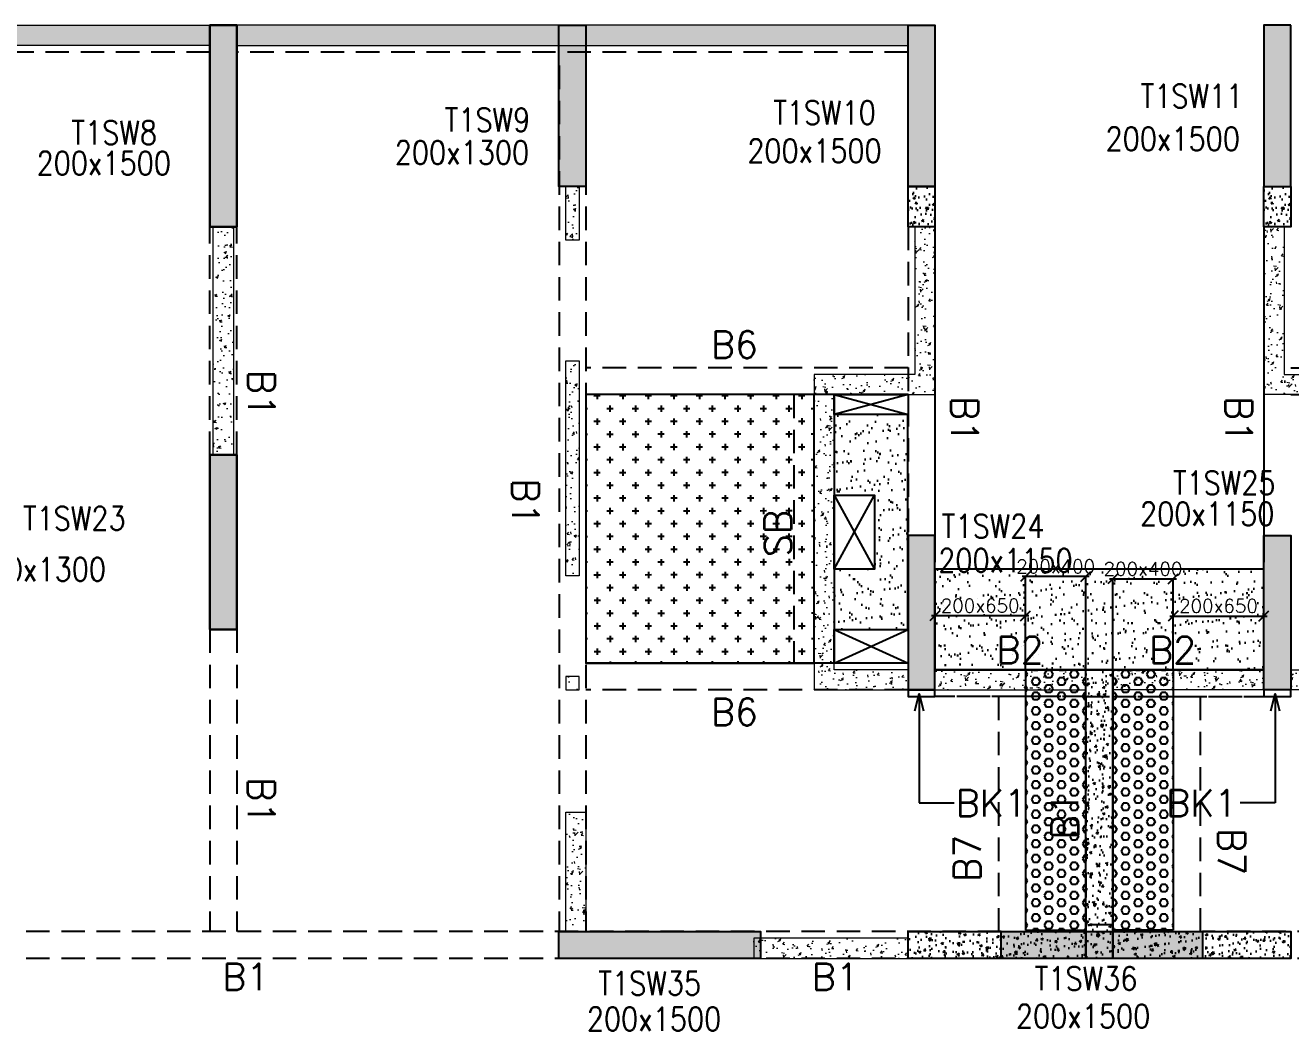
# Model space of a CAD drawing. Header units: millimetres. Extents: x 1078357 to 2594950, y -4969473 to -4636555.
# Drawn here: x 1372551 to 1381976, y -4664298 to -4656810 of the extents above; entities that cross this region are included whole.
import ezdxf

# ---------------------------------------------------------------- set-up
doc = ezdxf.new("R2010")
doc.units = ezdxf.units.MM
doc.header["$PDMODE"] = 35
for name, pattern in [('CONTINOUS', [0]), ('HIDDEN', [0.375, 0.25, -0.125]), ('New Retail block$0$CONTINOUS', [0])]:
    doc.linetypes.add(name, pattern=pattern)
doc.layers.get('0').update_dxf_attribs({"lineweight": 0})
doc.layers.get('Defpoints').update_dxf_attribs({"lineweight": 0})
for name, color, linetype, lineweight in [('A-_ANOTDIMA_D-', 6, 'Continuous', 13), ('COL. NO.', 30, 'Continuous', 25), ('COL. SIZE', 7, 'Continuous', 25), ('DIM', 9, 'Continuous', 25), ('HATCH', 8, 'Continuous', 30), ('RCC UPSTAND', 43, 'Continuous', 30), ('S-NON STR RCC WALL', 8, 'Continuous', 0)]:
    doc.layers.add(name, color=color, linetype=linetype, lineweight=lineweight)
for name, color, linetype in [('B-200x325', 201, 'HIDDEN'), ('B-200x375', 41, 'HIDDEN'), ('B-200x400', 44, 'HIDDEN'), ('B-200x650', 241, 'HIDDEN'), ('B-300xSLAB THK.', 151, 'Continuous'), ('BK1-200x650', 241, 'HIDDEN'), ('DC BEAM NO.', 7, 'Continuous'), ('DROP SLAB', 8, 'Continuous'), ('NON STR. RCC WALL', 6, 'Continuous'), ('S-COLUMN_SHEAR WALL', 1, 'Continuous'), ('S-PROJECTION', 54, 'New Retail block$0$CONTINOUS'), ('SLAB FOLD', 8, 'Continuous'), ('UP TO 10FRS', 30, 'Continuous')]:
    doc.layers.add(name, color=color, linetype=linetype)
doc.styles.add('Roman', font='romans')
doc.styles.add('ROMANS', font='romans.shx', dxfattribs={"width": 0.85})
doc.dimstyles.new('HARESH', dxfattribs={"dimtxt": 150, "dimasz": 75, "dimexe": 0, "dimexo": 0, "dimgap": 25, "dimtad": 1, "dimdec": 0, "dimdsep": 46, "dimtxsty": 'Roman', "dimblk": 'OBLIQUE', "dimcen": 225, "dimdle": 25, "dimclrd": 2, "dimclre": 2, "dimclrt": 7, "dimadec": 8, "dimazin": 1, "dimtfac": 1, "dimtdec": 0, "dimtmove": 0, "dimatfit": 0, "dimfxl": 1, "dimlwd": -1, "dimlwe": -1, "dimarcsym": 0})
pattern_1 = [(50, (-4983719.23, 23434810.46), (182.184669, -15.9390855), [19.05, -209.55]), (355, (-4983719.23, 23434810.46), (-35.2434214, 191.0568452), [15.24, -167.6405842]), (100.4514447, (-4983704.05, 23434809.13), (146.9412471, 175.1177519), [16.1900088, -178.0902446]), (46.1842, (-4983719.23, 23434861.26), (271.0790409, -42.042328), [28.575, -314.325]), (96.6355576, (-4983696.64, 23434857.75), (237.404134, 247.4261246), [24.2850231, -267.1356082]), (351.1841512, (-4983719.23, 23434861.26), (237.404134, 247.4261246), [22.859967, -251.459732]), (21, (-4983693.83, 23434848.56), (151.6143913, -102.2651982), [19.05, -209.55]), (326, (-4983693.83, 23434848.56), (61.8020283, 184.1879661), [15.24, -167.64]), (71.451445, (-4983681.2, 23434840.03), (213.4164193, 81.9227689), [16.1900088, -178.0899376]), (37.5, (-4983719.23, 23434810.456), (3.08860325, 84.55503887), [0, -165.608, 0, -170.18, 0, -168.275]), (7.5, (-4983719.23, 23434810.46), (66.8196625, 100.18057482), [0, -97.028, 0, -161.798, 0, -64.135]), (327.5, (-4983775.87, 23434810.456), (135.59059517, -5.728744), [0, -63.5, 0, -198.12, 0, -262.89]), (317.5, (-4983801.27, 23434810.46), (148.1291814, 25.42649103), [0, -82.55, 0, -131.572, 0, -186.69])]
pattern_2 = [(50, (-6080943.95, 28118829.64), (182.184669, -15.93908554), [19.05, -209.55]), (355, (-6080943.95, 28118829.64), (-35.2434214, 191.0568452), [15.24, -167.6405842]), (100.4514447, (-6080928.76, 28118828.32), (146.9412471, 175.1177519), [16.1900088, -178.0902446]), (46.1842, (-6080943.95, 28118880.44), (271.0790409, -42.042328), [28.575, -314.325]), (96.6355576, (-6080921.36, 28118876.94), (237.404134, 247.4261246), [24.2850231, -267.1356082]), (351.1841512, (-6080943.95, 28118880.44), (237.404134, 247.4261246), [22.859967, -251.459732]), (21, (-6080918.55, 28118867.74), (151.6143913, -102.2651982), [19.05, -209.55]), (326, (-6080918.55, 28118867.74), (61.8020283, 184.1879661), [15.24, -167.64]), (71.451445, (-6080905.91, 28118859.22), (213.4164193, 81.9227689), [16.1900088, -178.0899376]), (37.5, (-6080943.946, 28118829.644), (3.08860325, 84.55503887), [0, -165.608, 0, -170.18, 0, -168.275]), (7.5, (-6080943.95, 28118829.64), (66.8196625, 100.18057482), [0, -97.028, 0, -161.798, 0, -64.135]), (327.5, (-6081000.59, 28118829.644), (135.59059517, -5.72874399), [0, -63.5, 0, -198.12, 0, -262.89]), (317.5, (-6081025.99, 28118829.64), (148.1291814, 25.42649103), [0, -82.55, 0, -131.572, 0, -186.69])]
pattern_3 = [(230, (3917870.77, -7871759.72), (-143.4520365, 12.550427), [15, -165]), (175, (3917870.77, -7871759.72), (27.7502667, -150.438427), [12, -132]), (280.4514445, (3917858.81, -7871758.67), (-115.7017693, -137.887998), [12.7480384, -140.2284224]), (226.1842, (3917870.77, -7871799.72), (-213.448266, 33.103856), [22.5, -247.5]), (276.6356355, (3917852.98, -7871796.96), (-186.932389, -194.82372), [19.122068, -210.342752]), (171.184164, (3917870.77, -7871799.72), (-186.932389, -194.82372), [18, -198]), (201, (3917850.77, -7871789.72), (-119.3814104, 80.523778), [15, -165]), (146, (3917850.77, -7871789.72), (-48.6630664, -145.030009), [12, -132]), (251.4514447, (3917840.82, -7871783), (-168.0444753, -64.5062306), [12.748038, -140.2284224]), (217.5, (3917870.767, -7871759.715), (-2.43197106, -66.57877077), [0, -130.4, 0, -134, 0, -132.5]), (187.5, (3917870.77, -7871759.715), (-52.6139075, -78.8823424), [0, -76.4, 0, -127.4, 0, -50.5]), (147.5, (3917915.367, -7871759.715), (-106.7644872, 4.51097435), [0, -50, 0, -156, 0, -207]), (137.5, (3917935.37, -7871759.72), (-116.6372339, -20.0209965), [0, -65, 0, -103.6, 0, -147])]
pattern_4 = [(180, (1358376.37, -4474804.687), (-7e-15, -54.992613), [31.75, -63.5]), (300, (1358376.37, -4474804.687), (47.625, 27.496307), [31.75, -63.5]), (240, (1358344.62, -4474804.687), (47.625, -27.496307), [31.75, -63.5])]

# ---------------------------------------------------------------- blocks, each defined once
blk = doc.blocks.new('_Oblique')
at = {"color": 0, "linetype": 'ByBlock', "lineweight": -2}
blk.add_line((-0.5, -0.5), (0.5, 0.5), dxfattribs=at)
blk = doc.blocks.new('*D1286')
at = {"layer": 'Defpoints', "color": 0, "ltscale": 700, "transparency": 16777216}
for p in [(1380000.9, -4660914.7), (1380000.9, -4661609.7, 0), (1380451, -4661609.7, 0)]:
    blk.add_point(p, dxfattribs=at)
at = {"layer": 'DIM', "color": 2, "ltscale": 700, "transparency": 16777216}
for p, q in [((1380476, -4660914.7), (1379975.9, -4660914.7)), ((1380000.9, -4661609.7), (1380000.9, -4660914.7)), ((1380451, -4661609.7), (1380451, -4660914.7))]:
    blk.add_line(p, q, dxfattribs=at)
at = {"layer": 'DIM', "color": 2, "ltscale": 700, "transparency": 16777216, "xscale": 75, "yscale": 75, "zscale": 75, "rotation": 180}
blk.add_blockref('_Oblique', (1380000.9, -4660914.7), dxfattribs=at)
at = {"layer": 'DIM', "color": 2, "ltscale": 700, "transparency": 16777216, "xscale": 75, "yscale": 75, "zscale": 75}
blk.add_blockref('_Oblique', (1380451, -4660914.7), dxfattribs=at)
at = {"layer": 'DIM', "color": 7, "ltscale": 700, "transparency": 16777216, "insert": (1380225.9, -4660839.7), "char_height": 150, "attachment_point": 5, "style": 'Roman'}
blk.add_mtext('{\\H0.666667x;200x400}', dxfattribs=at)
blk = doc.blocks.new('*D1287')
at = {"layer": 'Defpoints', "color": 0, "ltscale": 700, "transparency": 16777216}
for p in [(1379326.2, -4661207.6), (1379326.2, -4661609.7, 0), (1380000.9, -4661609.7, 0)]:
    blk.add_point(p, dxfattribs=at)
at = {"layer": 'DIM', "color": 2, "ltscale": 700, "transparency": 16777216}
for p, q in [((1380025.9, -4661207.6), (1379301.2, -4661207.6)), ((1379326.2, -4661609.7), (1379326.2, -4661207.6)), ((1380000.9, -4661609.7), (1380000.9, -4661207.6))]:
    blk.add_line(p, q, dxfattribs=at)
at = {"layer": 'DIM', "color": 2, "ltscale": 700, "transparency": 16777216, "xscale": 75, "yscale": 75, "zscale": 75, "rotation": 180}
blk.add_blockref('_Oblique', (1379326.2, -4661207.6), dxfattribs=at)
at = {"layer": 'DIM', "color": 2, "ltscale": 700, "transparency": 16777216, "xscale": 75, "yscale": 75, "zscale": 75}
blk.add_blockref('_Oblique', (1380000.9, -4661207.6), dxfattribs=at)
at = {"layer": 'DIM', "color": 7, "ltscale": 700, "transparency": 16777216, "insert": (1379663.5, -4661132.6), "char_height": 150, "attachment_point": 5, "style": 'Roman'}
blk.add_mtext('{\\H0.666667x;200x650}', dxfattribs=at)
blk = doc.blocks.new('*D1288')
at = {"layer": 'Defpoints', "color": 0, "ltscale": 700, "transparency": 16777216}
for p in [(1381101.1, -4660932.9), (1380651, -4661609.7, 0), (1381101.1, -4661609.7, 0)]:
    blk.add_point(p, dxfattribs=at)
at = {"layer": 'DIM', "color": 2, "ltscale": 700, "transparency": 16777216}
for p, q in [((1380626, -4660932.9), (1381126.1, -4660932.9)), ((1380651, -4661609.7), (1380651, -4660932.9)), ((1381101.1, -4661609.7), (1381101.1, -4660932.9))]:
    blk.add_line(p, q, dxfattribs=at)
at = {"layer": 'DIM', "color": 2, "ltscale": 700, "transparency": 16777216, "xscale": 75, "yscale": 75, "zscale": 75, "rotation": 180}
blk.add_blockref('_Oblique', (1380651, -4660932.9), dxfattribs=at)
at = {"layer": 'DIM', "color": 2, "ltscale": 700, "transparency": 16777216, "xscale": 75, "yscale": 75, "zscale": 75}
blk.add_blockref('_Oblique', (1381101.1, -4660932.9), dxfattribs=at)
at = {"layer": 'DIM', "color": 7, "ltscale": 700, "transparency": 16777216, "insert": (1380876.1, -4660857.9), "char_height": 150, "attachment_point": 5, "style": 'Roman'}
blk.add_mtext('{\\H0.666667x;200x400}', dxfattribs=at)
blk = doc.blocks.new('*D1289')
at = {"layer": 'Defpoints', "color": 0, "ltscale": 700, "transparency": 16777216}
for p in [(1381776, -4661209.6), (1381101.1, -4661609.7, 0), (1381776, -4661609.7, 0)]:
    blk.add_point(p, dxfattribs=at)
at = {"layer": 'DIM', "color": 2, "ltscale": 700, "transparency": 16777216}
for p, q in [((1381076.1, -4661209.6), (1381801, -4661209.6)), ((1381101.1, -4661609.7), (1381101.1, -4661209.6)), ((1381776, -4661609.7), (1381776, -4661209.6))]:
    blk.add_line(p, q, dxfattribs=at)
at = {"layer": 'DIM', "color": 2, "ltscale": 700, "transparency": 16777216, "xscale": 75, "yscale": 75, "zscale": 75, "rotation": 180}
blk.add_blockref('_Oblique', (1381101.1, -4661209.6), dxfattribs=at)
at = {"layer": 'DIM', "color": 2, "ltscale": 700, "transparency": 16777216, "xscale": 75, "yscale": 75, "zscale": 75}
blk.add_blockref('_Oblique', (1381776, -4661209.6), dxfattribs=at)
at = {"layer": 'DIM', "color": 7, "ltscale": 700, "transparency": 16777216, "insert": (1381438.6, -4661134.6), "char_height": 150, "attachment_point": 5, "style": 'Roman'}
blk.add_mtext('{\\H0.666667x;200x650}', dxfattribs=at)
blk = doc.blocks.new('G$CD63B60BD')
at = {"layer": 'COL. NO.', "linetype": 'Continuous', "style": 'ROMANS', "width": 0.85}
for s, p in [('T1SW11', (25182.1, 15285.8, -320.4)), ('T1SW9', (19998.6, 15108.5, -323.1)), ('T1SW10', (22445.4, 15162.1, -320.4)), ('T1SW8', (17218.7, 15013.4, -320.4)), ('T1SW25', (25422.3, 12404.1, -320.4)), ('T1SW23', (16857.3, 12140.3, -320.4)), ('T1SW24', (23701.3, 12082.3, -320.4)), ('T1SW36', (24393.6, 8712.9, -320.4)), ('T1SW35', (21143.9, 8676.9, -320.4))]:
    blk.add_text(s, height=175, dxfattribs=at).set_placement(p)
at = {"layer": 'COL. SIZE', "linetype": 'Continuous', "style": 'ROMANS', "width": 0.85}
for s, p in [('200x1500', (24921.1, 14967.4, -320.4)), ('200x1300', (19627.1, 14864.7, -323.1)), ('200x1500', (22252.8, 14877.6, -320.4)), ('200x1500', (16959.4, 14785.6, -320.4)), ('200x1150', (25177.8, 12173.6, -320.4)), ('200x1150', (23675.2, 11827.3, -320.4)), ('200x1300', (16475.4, 11760.5, -320.4)), ('200x1500', (21057.7, 8411.3, -320.4)), ('200x1500', (24253.5, 8431.8, -320.4))]:
    blk.add_text(s, height=175, dxfattribs=at).set_placement(p)

msp = doc.modelspace()

# ---------------------------------------------------------------- hatches: boundary and pattern name
at = {"layer": 'DROP SLAB'}
h = msp.add_hatch(dxfattribs=at)
h.set_pattern_fill('CROSS', color=8, scale=15, angle=0.03079)
h.set_pattern_definition([(180.03079016, (-1908740.52, 9380896.72), (-95.1987999, -95.3011726), [47.625, -142.875]), (270.03079016, (-1908764.35, 9380920.52), (95.3011726, -95.1987999), [47.625, -142.875])])
h.paths.add_polyline_path([(1378426.2, -4659560), (1376726.2, -4659560), (1376726.2, -4661559.8), (1378426.2, -4661559.8)])
at = {"layer": 'HATCH'}
h = msp.add_hatch(dxfattribs=at)
h.set_pattern_fill('AR-SAND', color=8, scale=3, angle=0.02985)
h.set_pattern_definition([(37.47015413, (-3652907.39, 18698798.93), (-4.72361136, 146.8264517), [0, -115.824, 0, -129.54, 0, -123.825]), (7.4701541, (-3652907.39, 18698798.93), (134.9689868, 214.9772528), [0, -62.484, 0, -104.394, 0, -40.005]), (327.4701541, (-3653001.11, 18698798.98), (237.2979035, 0.3075449), [0, -38.1, 0, -137.16, 0, -179.07]), (317.4701541, (-3653001.11, 18698798.98), (229.1017424, 66.759465), [0, -19.05, 0, -89.916, 0, -102.87])])
h.paths.add_polyline_path([(1379125.6, -4659709.7), (1378575.6, -4659709.7), (1378575.6, -4660309.7), (1378875.6, -4660309.7), (1378875.6, -4660859.7), (1378575.6, -4660859.6), (1378575.6, -4661309.7), (1379125.6, -4661309.7)])
h = msp.add_hatch(dxfattribs=at)
h.set_pattern_fill('AR-SAND', color=8, scale=3, angle=179.97015)
h.set_pattern_definition([(37.4701541, (-2589532.06, 14014779.74), (-4.72361136, 146.8264517), [0, -115.824, 0, -129.54, 0, -123.825]), (7.4701541, (-2589532.06, 14014779.74), (134.9689868, 214.9772528), [0, -62.484, 0, -104.394, 0, -40.005]), (327.4701541, (-2589625.79, 14014779.79), (237.2979035, 0.3075449), [0, -38.1, 0, -137.16, 0, -179.07]), (317.4701541, (-2589625.79, 14014779.8), (229.1017424, 66.759465), [0, -19.05, 0, -89.916, 0, -102.87])])
h.paths.add_polyline_path([(1381776.2, -4660859.6), (1379326.2, -4660859.6), (1379326.2, -4661609.7), (1381776.2, -4661609.7)])
h = msp.add_hatch(dxfattribs=at)
h.set_pattern_fill('AR-SAND', color=8, scale=3, angle=179.97015)
h.set_pattern_definition([(37.4701541, (-2589531.78, 14014779.73), (-4.72361136, 146.8264517), [0, -115.824, 0, -129.54, 0, -123.825]), (7.4701541, (-2589531.78, 14014779.73), (134.9689868, 214.9772528), [0, -62.484, 0, -104.394, 0, -40.005]), (327.4701541, (-2589625.51, 14014779.78), (237.2979035, 0.3075449), [0, -38.1, 0, -137.16, 0, -179.07]), (317.4701541, (-2589625.5, 14014779.78), (229.1017424, 66.759465), [0, -19.05, 0, -89.916, 0, -102.87])])
h.paths.add_polyline_path([(1381776.5, -4661009.7), (1379326.5, -4661009.7), (1379326.5, -4661609.7), (1381776.5, -4661609.7)])
at = {"layer": 'RCC UPSTAND'}
h = msp.add_hatch(dxfattribs=at)
h.set_pattern_fill('AR-CONC', color=8, scale=20, angle=90)
h.set_pattern_definition([(140, (-1828873.85, -7196754.21), (12.550427, 143.4520365), [15, -165]), (85, (-1828873.85, -7196754.21), (-150.438427, -27.7502667), [12, -132]), (190.4514445, (-1828872.8, -7196742.26), (-137.887998, 115.7017693), [12.7480384, -140.2284224]), (136.1842, (-1828913.85, -7196754.21), (33.103856, 213.448266), [22.5, -247.5]), (186.6356355, (-1828911.1, -7196736.43), (-194.82372, 186.932389), [19.122068, -210.342752]), (81.184164, (-1828913.85, -7196754.21), (-194.82372, 186.932389), [18, -198]), (111, (-1828903.85, -7196734.21), (80.523778, 119.3814104), [15, -165]), (56, (-1828903.85, -7196734.21), (-145.030009, 48.6630664), [12, -132]), (161.4514447, (-1828897.14, -7196724.27), (-64.5062306, 168.0444753), [12.748038, -140.2284224]), (127.5, (-1828873.85, -7196754.214), (-66.57877077, 2.43197106), [0, -130.4, 0, -134, 0, -132.5]), (97.5, (-1828873.85, -7196754.214), (-78.8823424, 52.6139075), [0, -76.4, 0, -127.4, 0, -50.5]), (57.5, (-1828873.85, -7196798.814), (4.51097435, 106.7644872), [0, -50, 0, -156, 0, -207]), (47.5, (-1828873.85, -7196818.81), (-20.0209965, 116.6372339), [0, -65, 0, -103.6, 0, -147])])
h.paths.add_polyline_path([(1379326.2, -4658009.7), (1379326.2, -4658309.7), (1379126.3, -4658309.7), (1379126.3, -4658009.7)])
h = msp.add_hatch(dxfattribs=at)
h.set_pattern_fill('AR-CONC', color=8, scale=20, angle=90)
h.set_pattern_definition([(140, (-1826223.85, -7196754.22), (12.550427, 143.4520365), [15, -165]), (85, (-1826223.85, -7196754.22), (-150.438427, -27.7502667), [12, -132]), (190.4514445, (-1826222.8, -7196742.26), (-137.887998, 115.7017693), [12.7480384, -140.2284224]), (136.1842, (-1826263.85, -7196754.22), (33.103856, 213.448266), [22.5, -247.5]), (186.6356355, (-1826261.1, -7196736.43), (-194.82372, 186.932389), [19.122068, -210.342752]), (81.184164, (-1826263.85, -7196754.22), (-194.82372, 186.932389), [18, -198]), (111, (-1826253.85, -7196734.22), (80.523778, 119.3814104), [15, -165]), (56, (-1826253.85, -7196734.22), (-145.030009, 48.6630664), [12, -132]), (161.4514447, (-1826247.14, -7196724.27), (-64.5062306, 168.0444753), [12.748038, -140.2284224]), (127.5, (-1826223.85, -7196754.22), (-66.57877077, 2.43197106), [0, -130.4, 0, -134, 0, -132.5]), (97.5, (-1826223.85, -7196754.22), (-78.8823424, 52.6139075), [0, -76.4, 0, -127.4, 0, -50.5]), (57.5, (-1826223.85, -7196798.82), (4.51097435, 106.7644872), [0, -50, 0, -156, 0, -207]), (47.5, (-1826223.85, -7196818.82), (-20.0209965, 116.6372339), [0, -65, 0, -103.6, 0, -147])])
h.paths.add_polyline_path([(1381976.2, -4658009.7), (1381976.2, -4658309.7), (1381776.3, -4658309.7), (1381776.3, -4658009.7)])
h = msp.add_hatch(dxfattribs=at)
h.set_pattern_fill('AR-CONC', color=8, scale=20, angle=180)
h.set_pattern_definition([(230, (3917870.77, -7871759.72), (-143.4520365, 12.550427), [15, -165]), (175, (3917870.77, -7871759.72), (27.7502667, -150.438427), [12, -132]), (280.4514445, (3917858.81, -7871758.67), (-115.7017693, -137.887998), [12.7480384, -140.2284224]), (226.1842, (3917870.77, -7871799.72), (-213.448266, 33.103856), [22.5, -247.5]), (276.6356355, (3917852.98, -7871796.96), (-186.932389, -194.82372), [19.122068, -210.342752]), (171.184164, (3917870.77, -7871799.72), (-186.932389, -194.82372), [18, -198]), (201, (3917850.77, -7871789.72), (-119.3814104, 80.523778), [15, -165]), (146, (3917850.77, -7871789.72), (-48.6630664, -145.030009), [12, -132]), (251.4514447, (3917840.82, -7871783), (-168.0444753, -64.5062306), [12.748038, -140.2284224]), (217.5, (3917870.767, -7871759.715), (-2.43197106, -66.57877077), [0, -130.4, 0, -134, 0, -132.5]), (187.5, (3917870.77, -7871759.715), (-52.6139075, -78.8823424), [0, -76.4, 0, -127.4, 0, -50.5]), (147.5, (3917915.367, -7871759.715), (-106.7644872, 4.51097435), [0, -50, 0, -156, 0, -207]), (137.5, (3917935.37, -7871759.72), (-116.6372339, -20.0209965), [0, -65, 0, -103.6, 0, -147])])
h.paths.add_polyline_path([(1380451.3, -4661609.7), (1380651.3, -4661609.7), (1380651.3, -4663759.7), (1380451.3, -4663759.7)])
h = msp.add_hatch(dxfattribs=at)
h.set_pattern_fill('AR-CONC', color=8, scale=20, angle=180)
h.set_pattern_definition(pattern_3)
h.paths.add_polyline_path([(1379126.3, -4663559.7), (1380451.3, -4663559.7), (1380451.3, -4663759.6), (1379126.3, -4663759.6)])
h = msp.add_hatch(dxfattribs=at)
h.set_pattern_fill('AR-CONC', color=8, scale=20, angle=180)
h.set_pattern_definition(pattern_3)
h.paths.add_polyline_path([(1380651.3, -4663559.7), (1381976.3, -4663559.7), (1381976.3, -4663759.7), (1380651.3, -4663759.7)])
at = {"layer": 'S-COLUMN_SHEAR WALL', "lineweight": 25, "extrusion": (1.00316e-06, 1.91639e-11, 1)}
h = msp.add_hatch(color=1, dxfattribs=at)
h.dxf.hatch_style = 1
h.paths.add_polyline_path([(1374126.3, -4656809.7), (1373926.3, -4656809.7), (1373926.3, -4658309.7), (1374126.3, -4658309.7)])
at = {"layer": 'S-COLUMN_SHEAR WALL', "lineweight": 25, "extrusion": (-1.00316e-06, 2.11765e-11, 1)}
h = msp.add_hatch(color=1, dxfattribs=at)
h.dxf.hatch_style = 1
h.paths.add_polyline_path([(1373926.3, -4656809.7), (1374126.3, -4656809.7), (1374126.3, -4658309.7), (1373926.3, -4658309.7)])
at = {"layer": 'S-COLUMN_SHEAR WALL', "lineweight": 25}
h = msp.add_hatch(color=1, dxfattribs=at)
h.dxf.hatch_style = 1
h.paths.add_polyline_path([(1376526.3, -4658009.8), (1376726.3, -4658009.8), (1376726.3, -4656809.7), (1376526.3, -4656809.7)])
at = {"layer": 'S-COLUMN_SHEAR WALL', "lineweight": 25, "extrusion": (-1.00316e-06, 2.11765e-11, 1)}
h = msp.add_hatch(color=1, dxfattribs=at)
h.dxf.hatch_style = 1
h.paths.add_polyline_path([(1379126.3, -4656809.7), (1379326.3, -4656809.7), (1379326.3, -4658009.7), (1379126.3, -4658009.7)])
at = {"layer": 'S-COLUMN_SHEAR WALL', "lineweight": 25, "extrusion": (1.00316e-06, 1.91639e-11, 1)}
h = msp.add_hatch(color=1, dxfattribs=at)
h.dxf.hatch_style = 1
h.paths.add_polyline_path([(1381976.3, -4656809.7), (1381776.3, -4656809.7), (1381776.3, -4658009.7), (1381976.3, -4658009.7)])
h = msp.add_hatch(color=1, dxfattribs=at)
h.dxf.hatch_style = 1
h.paths.add_polyline_path([(1374126.3, -4661309.7), (1373926.3, -4661309.7), (1373926.3, -4660009.7), (1374126.3, -4660009.7)])
at = {"layer": 'S-COLUMN_SHEAR WALL', "lineweight": 25, "extrusion": (-1.00316e-06, 2.11765e-11, 1)}
h = msp.add_hatch(color=1, dxfattribs=at)
h.dxf.hatch_style = 1
h.paths.add_polyline_path([(1373926.3, -4661309.7), (1374126.3, -4661309.7), (1374126.3, -4660009.7), (1373926.3, -4660009.7)])
h = msp.add_hatch(color=1, dxfattribs=at)
h.dxf.hatch_style = 1
h.paths.add_polyline_path([(1379126.3, -4661759.7), (1379326.3, -4661759.7), (1379326.3, -4660609.7), (1379126.3, -4660609.7)])
at = {"layer": 'S-COLUMN_SHEAR WALL', "lineweight": 25, "extrusion": (1.00316e-06, 1.91639e-11, 1)}
h = msp.add_hatch(color=1, dxfattribs=at)
h.dxf.hatch_style = 1
h.paths.add_polyline_path([(1381976.3, -4661759.7), (1381776.3, -4661759.7), (1381776.3, -4660609.7), (1381976.3, -4660609.7)])
at = {"layer": 'S-COLUMN_SHEAR WALL', "lineweight": 25}
h = msp.add_hatch(color=1, dxfattribs=at)
h.dxf.hatch_style = 1
h.paths.add_polyline_path([(1376526.3, -4663559.7), (1378026.3, -4663559.7), (1378026.3, -4663759.7), (1376526.3, -4663759.7)])
at = {"layer": 'S-NON STR RCC WALL'}
h = msp.add_hatch(dxfattribs=at)
h.set_pattern_fill('AR-CONC', color=256, angle=180)
h.set_pattern_definition(pattern_2)
h.paths.add_polyline_path([(1368929.4, -4656809.7), (1373926.5, -4656809.7), (1373926.5, -4656959.7), (1368929.4, -4656959.7)])
h = msp.add_hatch(dxfattribs=at)
h.set_pattern_fill('AR-CONC', color=256)
h.set_pattern_definition(pattern_2)
h.paths.add_polyline_path([(1379123.5, -4656809.7), (1374126.4, -4656809.7), (1374126.4, -4656959.7), (1379123.5, -4656959.7)])
h = msp.add_hatch(dxfattribs=at)
h.set_pattern_fill('AR-CONC', color=256, angle=180)
h.set_pattern_definition([(50, (1376639.49, -4569469.7), (182.18467, -15.93909), [19.05, -209.55]), (355, (1376639.49, -4569469.7), (-35.24342, 191.05685), [15.24, -167.6406]), (100.45144, (1376654.67, -4569471.03), (146.94125, 175.11775), [16.19, -178.09024]), (46.1842, (1376639.49, -4569418.9), (271.07904, -42.0423), [28.575, -314.325]), (96.63556, (1376662.08, -4569422.4), (237.4041, 247.4261), [24.285, -267.1356]), (351.18415, (1376639.5, -4569418.9), (237.4041, 247.4261), [22.86, -251.4597]), (21, (1376664.89, -4569431.6), (151.6144, -102.2652), [19.05, -209.55]), (326, (1376664.89, -4569431.6), (61.80203, 184.18797), [15.24, -167.64]), (71.45144, (1376677.52, -4569440.13), (213.41642, 81.92277), [16.19, -178.08994]), (37.5, (1376639.49, -4569469.704), (3.088603, 84.55504), [0, -165.608, 0, -170.18, 0, -168.275]), (7.5, (1376639.49, -4569469.7), (66.81966, 100.180575), [0, -97.028, 0, -161.798, 0, -64.135]), (327.5, (1376582.846, -4569469.704), (135.590595, -5.728744), [0, -63.5, 0, -198.12, 0, -262.89]), (317.5, (1376557.45, -4569469.7), (148.12918, 25.42649), [0, -82.55, 0, -131.572, 0, -186.69])])
h.paths.add_polyline_path([(1376576.5, -4658009.7), (1376676.5, -4658009.7), (1376676.5, -4658409.7), (1376576.5, -4658409.7)])
at = {"layer": 'S-NON STR RCC WALL', "ltscale": 700}
h = msp.add_hatch(dxfattribs=at)
h.set_pattern_fill('AR-CONC', color=256)
h.set_pattern_definition([(50, (240835.15, 114833.06), (182.184669, -15.9390855), [19.05, -209.55]), (355, (240835.15, 114833.06), (-35.2434214, 191.056845), [15.24, -167.640584]), (100.4514447, (240850.33, 114831.73), (146.941247, 175.117752), [16.190009, -178.0902446]), (46.1842, (240835.15, 114883.86), (271.079041, -42.042328), [28.575, -314.325]), (96.6355576, (240857.74, 114880.35), (237.404134, 247.426125), [24.285023, -267.135608]), (351.184151, (240835.15, 114883.86), (237.404134, 247.426125), [22.859967, -251.459732]), (21, (240860.55, 114871.16), (151.6143913, -102.265198), [19.05, -209.55]), (326, (240860.55, 114871.16), (61.802028, 184.187966), [15.24, -167.64]), (71.451445, (240873.19, 114862.64), (213.416419, 81.922769), [16.190009, -178.0899376]), (37.5, (240835.15, 114833.06), (3.08860325, 84.5550389), [0, -165.608, 0, -170.18, 0, -168.275]), (7.5, (240835.15, 114833.06), (66.8196625, 100.1805748), [0, -97.028, 0, -161.798, 0, -64.135]), (327.5, (240778.51, 114833.06), (135.5905952, -5.728744), [0, -63.5, 0, -198.12, 0, -262.89]), (317.5, (240753.11, 114833.06), (148.1291814, 25.426491), [0, -82.55, 0, -131.572, 0, -186.69])])
h.paths.add_polyline_path([(1373951.5, -4658309.7), (1374101.5, -4658309.7), (1374101.5, -4660009.7), (1373951.5, -4660009.7)])
at = {"layer": 'S-NON STR RCC WALL'}
h = msp.add_hatch(dxfattribs=at)
h.set_pattern_fill('AR-CONC', color=256)
h.set_pattern_definition(pattern_1)
h.paths.add_polyline_path([(1378426.5, -4659409.7), (1378426.5, -4661759.7), (1379126.5, -4661759.7), (1379126.5, -4661609.7), (1378576.5, -4661609.7), (1378576.5, -4659559.7), (1379326.5, -4659559.7), (1379326.5, -4658309.7), (1379176.5, -4658309.7), (1379176.5, -4659409.7)])
h = msp.add_hatch(dxfattribs=at)
h.set_pattern_fill('AR-CONC', color=256, angle=180)
h.set_pattern_definition(pattern_1)
h.paths.add_polyline_path([(1382676.5, -4659409.7), (1382676.5, -4661759.7), (1381976.5, -4661759.7), (1381976.5, -4661609.7), (1382526.5, -4661609.7), (1382526.5, -4659559.7), (1381776.5, -4659559.7), (1381776.5, -4658309.7), (1381926.5, -4658309.7), (1381926.5, -4659409.7)])
h = msp.add_hatch(dxfattribs=at)
h.set_pattern_fill('AR-CONC', color=256, angle=180)
h.set_pattern_definition([(50, (2473864.2, -9253488.89), (182.184669, -15.9390855), [19.05, -209.55]), (355, (2473864.2, -9253488.9), (-35.2434214, 191.056845), [15.24, -167.640584]), (100.4514447, (2473879.39, -9253490.22), (146.941247, 175.117752), [16.190009, -178.0902446]), (46.1842, (2473864.2, -9253438.1), (271.079041, -42.042328), [28.575, -314.325]), (96.6355576, (2473886.8, -9253441.6), (237.404134, 247.426125), [24.285023, -267.135608]), (351.184151, (2473864.2, -9253438.1), (237.404134, 247.426125), [22.859967, -251.459732]), (21, (2473889.6, -9253450.79), (151.6143913, -102.265198), [19.05, -209.55]), (326, (2473889.6, -9253450.8), (61.802028, 184.187966), [15.24, -167.64]), (71.451445, (2473902.24, -9253459.31), (213.416419, 81.922769), [16.190009, -178.0899376]), (37.5, (2473864.203, -9253488.89), (3.08860325, 84.5550389), [0, -165.608, 0, -170.18, 0, -168.275]), (7.5, (2473864.2, -9253488.89), (66.8196625, 100.1805748), [0, -97.028, 0, -161.798, 0, -64.135]), (327.5, (2473807.56, -9253488.89), (135.5905952, -5.728744), [0, -63.5, 0, -198.12, 0, -262.89]), (317.5, (2473782.16, -9253488.89), (148.1291814, 25.426491), [0, -82.55, 0, -131.572, 0, -186.69])])
h.paths.add_polyline_path([(1376576.5, -4659309.7), (1376676.5, -4659309.7), (1376676.5, -4660909.7), (1376576.5, -4660909.7)])
h = msp.add_hatch(dxfattribs=at)
h.set_pattern_fill('AR-CONC', color=256, angle=180)
h.set_pattern_definition([(50, (2473850.99, -9254853.56), (182.184669, -15.9390855), [19.05, -209.55]), (355, (2473850.99, -9254853.56), (-35.2434214, 191.056845), [15.24, -167.640584]), (100.4514447, (2473866.17, -9254854.88), (146.941247, 175.117752), [16.190009, -178.0902446]), (46.1842, (2473851, -9254802.76), (271.079041, -42.042328), [28.575, -314.325]), (96.6355576, (2473873.58, -9254806.26), (237.404134, 247.426125), [24.285023, -267.135608]), (351.184151, (2473851, -9254802.76), (237.404134, 247.426125), [22.859967, -251.459732]), (21, (2473876.39, -9254815.46), (151.6143913, -102.265198), [19.05, -209.55]), (326, (2473876.39, -9254815.46), (61.802028, 184.187966), [15.24, -167.64]), (71.451445, (2473889.02, -9254823.98), (213.416419, 81.922769), [16.190009, -178.0899376]), (37.5, (2473850.99, -9254853.555), (3.08860325, 84.5550389), [0, -165.608, 0, -170.18, 0, -168.275]), (7.5, (2473850.99, -9254853.555), (66.8196625, 100.1805748), [0, -97.028, 0, -161.798, 0, -64.135]), (327.5, (2473794.35, -9254853.555), (135.5905952, -5.728744), [0, -63.5, 0, -198.12, 0, -262.89]), (317.5, (2473768.95, -9254853.56), (148.1291814, 25.426491), [0, -82.55, 0, -131.572, 0, -186.69])])
h.paths.add_polyline_path([(1376576.5, -4661759.7), (1376676.5, -4661759.7), (1376676.5, -4661659.7), (1376576.5, -4661659.7)])
h = msp.add_hatch(dxfattribs=at)
h.set_pattern_fill('AR-CONC', color=256)
h.set_pattern_definition(pattern_1)
h.paths.add_polyline_path([(1380451.5, -4661609.7), (1379326.5, -4661609.7), (1379326.5, -4661759.7), (1380451.5, -4661759.7)])
h = msp.add_hatch(dxfattribs=at)
h.set_pattern_fill('AR-CONC', color=256, angle=180)
h.set_pattern_definition(pattern_1)
h.paths.add_polyline_path([(1380651.5, -4661609.7), (1381776.5, -4661609.7), (1381776.5, -4661759.7), (1380651.5, -4661759.7)])
h = msp.add_hatch(dxfattribs=at)
h.set_pattern_fill('AR-CONC', color=256, angle=180)
h.set_pattern_definition([(50, (-6074958.69, 28118829.64), (182.184669, -15.93908554), [19.05, -209.55]), (355, (-6074958.7, 28118829.64), (-35.2434214, 191.0568452), [15.24, -167.6405842]), (100.4514447, (-6074943.51, 28118828.3), (146.9412471, 175.1177519), [16.1900088, -178.0902446]), (46.1842, (-6074958.7, 28118880.44), (271.0790409, -42.042328), [28.575, -314.325]), (96.6355576, (-6074936.1, 28118876.93), (237.404134, 247.4261246), [24.2850231, -267.1356082]), (351.1841512, (-6074958.7, 28118880.44), (237.404134, 247.4261246), [22.859967, -251.459732]), (21, (-6074933.29, 28118867.74), (151.6143913, -102.2651982), [19.05, -209.55]), (326, (-6074933.3, 28118867.74), (61.8020283, 184.1879661), [15.24, -167.64]), (71.451445, (-6074920.66, 28118859.21), (213.4164193, 81.9227689), [16.1900088, -178.0899376]), (37.5, (-6074958.69, 28118829.636), (3.08860325, 84.55503887), [0, -165.608, 0, -170.18, 0, -168.275]), (7.5, (-6074958.69, 28118829.64), (66.8196625, 100.18057482), [0, -97.028, 0, -161.798, 0, -64.135]), (327.5, (-6075015.334, 28118829.636), (135.59059517, -5.72874399), [0, -63.5, 0, -198.12, 0, -262.89]), (317.5, (-6075040.73, 28118829.64), (148.1291814, 25.42649103), [0, -82.55, 0, -131.572, 0, -186.69])])
h.paths.add_polyline_path([(1376576.5, -4662669.7), (1376726.5, -4662669.7), (1376726.5, -4663559.6), (1376576.5, -4663559.6)])
h = msp.add_hatch(dxfattribs=at)
h.set_pattern_fill('AR-CONC', color=256)
h.set_pattern_definition([(50, (-4983719.23, 23434810.46), (182.184669, -15.9390855), [19.05, -209.55]), (355, (-4983719.23, 23434810.46), (-35.2434214, 191.0568452), [15.24, -167.6405842]), (100.4514447, (-4983704.05, 23434809.13), (146.9412471, 175.1177519), [16.1900088, -178.0902446]), (46.1842, (-4983719.23, 23434861.26), (271.0790409, -42.042328), [28.575, -314.325]), (96.6355576, (-4983696.64, 23434857.75), (237.404134, 247.4261246), [24.2850231, -267.1356082]), (351.1841512, (-4983719.23, 23434861.26), (237.404134, 247.4261246), [22.859967, -251.459732]), (21, (-4983693.83, 23434848.56), (151.6143913, -102.2651982), [19.05, -209.55]), (326, (-4983693.83, 23434848.56), (61.8020283, 184.1879661), [15.24, -167.64]), (71.451445, (-4983681.2, 23434840.03), (213.4164193, 81.9227689), [16.1900088, -178.0899376]), (37.5, (-4983719.23, 23434810.456), (3.08860325, 84.55503887), [0, -165.608, 0, -170.18, 0, -168.275]), (7.5, (-4983719.23, 23434810.46), (66.8196625, 100.18057482), [0, -97.028, 0, -161.798, 0, -64.135]), (327.5, (-4983775.87, 23434810.456), (135.59059517, -5.728744), [0, -63.5, 0, -198.12, 0, -262.89]), (317.5, (-4983801.27, 23434810.46), (148.1291814, 25.42649103), [0, -82.55, 0, -131.572, 0, -186.69])])
h.paths.add_polyline_path([(1379126.5, -4663609.7), (1377976.5, -4663609.7), (1377976.5, -4663759.7), (1379126.5, -4663759.7)])
at = {"layer": 'SLAB FOLD', "ltscale": 1000}
h = msp.add_hatch(dxfattribs=at)
h.set_pattern_fill('HEX', color=8, scale=10, angle=180)
h.set_pattern_definition(pattern_4)
h.paths.add_polyline_path([(1380451.4, -4663549.1), (1380001.4, -4663549.1), (1380001.4, -4661609.7), (1380451.4, -4661609.7)])
h = msp.add_hatch(dxfattribs=at)
h.set_pattern_fill('HEX', color=8, scale=10, angle=180)
h.set_pattern_definition(pattern_4)
h.paths.add_polyline_path([(1380651.7, -4663549.1), (1381101.7, -4663549.1), (1381101.7, -4661609.7), (1380651.7, -4661609.7)])
at = {"layer": 'UP TO 10FRS', "lineweight": 25}
h = msp.add_hatch(color=256, dxfattribs=at)
h.dxf.hatch_style = 1
h.paths.add_polyline_path([(1381319.8, -4663559.7), (1381319.8, -4663759.7), (1379819.8, -4663759.7), (1379819.8, -4663559.7)])

# ---------------------------------------------------------------- linework, layer by layer
at = {"layer": 'B-200x325', "ltscale": 700}
for p, q in [((1379126.2, -4659360, 0), (1376726.2, -4659360, 0)), ((1381976.2, -4659359.9, 0), (1384376.2, -4659360, 0)), ((1379126, -4661759.8, 0), (1376726.2, -4661759.8, 0))]:
    msp.add_line(p, q, dxfattribs=at)
at = {"layer": 'B-200x325', "linetype": 'Continuous', "ltscale": 700}
for p, q in [((1379126.2, -4659560, 0), (1376726.2, -4659560, 0)), ((1381976.2, -4659559.9, 0), (1384376.2, -4659560, 0)), ((1379126, -4661559.8, 0), (1376726.2, -4661559.8, 0))]:
    msp.add_line(p, q, dxfattribs=at)
at = {"layer": 'B-200x375', "ltscale": 700}
for p, q in [((1379801.1, -4661809.7, 0), (1379801.1, -4663559.7, 0)), ((1381301.3, -4661809.7, 0), (1381301.3, -4663559.7, 0))]:
    msp.add_line(p, q, dxfattribs=at)
at = {"layer": 'B-200x375', "linetype": 'Continuous', "ltscale": 700}
for p, q in [((1380001.1, -4661809.7, 0), (1380001.1, -4663549.1, 0)), ((1381101.3, -4661809.7, 0), (1381101.3, -4663549.1, 0))]:
    msp.add_line(p, q, dxfattribs=at)
at = {"layer": 'B-200x400', "linetype": 'Continuous', "ltscale": 500}
for p, q in [((1380451, -4661609.7, 0), (1380000.9, -4661609.7, 0)), ((1381101.1, -4661609.7, 0), (1380651, -4661609.7, 0))]:
    msp.add_line(p, q, dxfattribs=at)
at = {"layer": 'B-200x400', "linetype": 'HIDDEN', "ltscale": 500}
for p, q in [((1380451, -4661809.7, 0), (1380000.9, -4661809.7, 0)), ((1380651, -4661809.7, 0), (1381101.1, -4661809.7, 0))]:
    msp.add_line(p, q, dxfattribs=at)
at = {"layer": 'B-200x650', "linetype": 'HIDDEN', "ltscale": 700}
for p, q in [((1373926.5, -4657009.7, 0), (1368926.5, -4657009.7, 0)), ((1379126.5, -4657009.7, 0), (1374126.5, -4657009.7, 0)), ((1376526.5, -4657109.7, 0), (1376526.5, -4663559.6, 0)), ((1376726.5, -4657109.7, 0), (1376726.5, -4663559.6, 0)), ((1373926.5, -4660009.7, 0), (1373926.5, -4658309.7, 0)), ((1374126.5, -4660009.7, 0), (1374126.5, -4658309.7, 0)), ((1379126.5, -4658309.7, 0), (1379126.5, -4660809.7, 0)), ((1373926.5, -4661309.7, 0), (1373926.5, -4663559.6, 0)), ((1374126.5, -4661309.7, 0), (1374126.5, -4663559.6, 0)), ((1380000.9, -4661809.7, 0), (1379326.2, -4661809.7, 0)), ((1380451.5, -4661809.7, 0), (1379326.5, -4661809.7, 0)), ((1380451.5, -4661809.7, 0), (1380451.5, -4663559.6, 0)), ((1380651.5, -4661809.7, 0), (1381776.5, -4661809.7, 0)), ((1380651.5, -4661809.7, 0), (1380651.5, -4663559.6, 0)), ((1381101.3, -4661809.7, 0), (1381776.2, -4661809.7, 0)), ((1379819.8, -4663559.6, 0), (1368926.5, -4663559.6, 0)), ((1392176.5, -4663559.6, 0), (1381319.8, -4663559.6, 0)), ((1379819.8, -4663759.6, 0), (1368926.5, -4663759.6, 0)), ((1392176.5, -4663759.6, 0), (1381319.8, -4663759.6, 0))]:
    msp.add_line(p, q, dxfattribs=at)
at = {"layer": 'B-200x650', "linetype": 'CONTINOUS', "ltscale": 700}
for p, q in [((1379326.5, -4658309.7, 0), (1379326.5, -4660809.7, 0)), ((1381776.5, -4658309.7, 0), (1381776.5, -4660809.7, 0)), ((1380000.9, -4661609.7, 0), (1379326.2, -4661609.7, 0)), ((1381776.5, -4661609.7, 0), (1379326.5, -4661609.7, 0)), ((1381101.2, -4661609.7, 0), (1381776.4, -4661609.7, 0))]:
    msp.add_line(p, q, dxfattribs=at)
at = {"layer": 'B-200x650', "linetype": 'HIDDEN', "ltscale": 700, "elevation": 0}
msp.add_lwpolyline([(1380451.2, -4661809.9), (1380651.2, -4661809.9), (1380651.2, -4663509.7), (1380451.2, -4663509.7)], close=True, dxfattribs=at)
at = {"layer": 'B-300xSLAB THK.', "linetype": 'HIDDEN', "ltscale": 700}
msp.add_line((1378275.9, -4659560, 0), (1378275.9, -4661559.8, 0), dxfattribs=at)
at = {"layer": 'B-300xSLAB THK.', "linetype": 'ByBlock', "ltscale": 700}
msp.add_line((1378575.9, -4659560, 0), (1378575.9, -4661559.8, 0), dxfattribs=at)
at = {"layer": 'BK1-200x650', "linetype": 'Continuous', "ltscale": 700, "elevation": 0}
for points in [[(1379326.5, -4661759.7), (1379126.5, -4661759.7), (1379126.5, -4661809.9), (1379326.5, -4661809.9)], [(1381976.5, -4661759.7), (1381776.5, -4661759.7), (1381776.5, -4661809.9), (1381976.5, -4661809.9)]]:
    msp.add_lwpolyline(points, close=True, dxfattribs=at)
at = {"layer": 'DROP SLAB', "color": 3, "linetype": 'CONTINOUS', "ltscale": 500}
for p, q in [((1379125.9, -4659559.8, 0), (1378575.9, -4659709.8, 0)), ((1378576.8, -4659560, 0), (1379125.9, -4659709.8, 0)), ((1378576.2, -4660309.7, 0), (1378876.3, -4660859.7, 0)), ((1378576.2, -4660859.7, 0), (1378876.3, -4660309.7, 0)), ((1378576.4, -4661309.8, 0), (1379126.2, -4661559.8, 0)), ((1378576.4, -4661559.8, 0), (1379126.4, -4661309.8, 0))]:
    msp.add_line(p, q, dxfattribs=at)
at = {"layer": 'DROP SLAB', "color": 3, "linetype": 'CONTINOUS', "ltscale": 500, "elevation": 0}
for points in [[(1378426.2, -4659560), (1376726.2, -4659560), (1376726.2, -4661559.8), (1378426.2, -4661559.8)], [(1378575.9, -4659560), (1379125.9, -4659560), (1379125.9, -4659709.8), (1378575.9, -4659709.8)], [(1378576.3, -4660309.7), (1378876.3, -4660309.7), (1378876.3, -4660859.7), (1378576.3, -4660859.7)], [(1378576.4, -4661309.8), (1379126.2, -4661309.8), (1379126.2, -4661559.8), (1378576.4, -4661559.8)]]:
    msp.add_lwpolyline(points, close=True, dxfattribs=at)
at = {"layer": 'NON STR. RCC WALL', "elevation": 0}
for points in [[(1379326.2, -4658009.7), (1379326.2, -4658309.7), (1379126.3, -4658309.7), (1379126.3, -4658009.7)], [(1381976.2, -4658009.7), (1381976.2, -4658309.7), (1381776.3, -4658309.7), (1381776.3, -4658009.7)], [(1380451.3, -4661609.7), (1380651.3, -4661609.7), (1380651.3, -4663759.7), (1380451.3, -4663759.7)], [(1379126.3, -4663559.7), (1380451.3, -4663559.7), (1380451.3, -4663759.6), (1379126.3, -4663759.6)], [(1380651.3, -4663559.7), (1381976.3, -4663559.7), (1381976.3, -4663759.7), (1380651.3, -4663759.7)]]:
    msp.add_lwpolyline(points, close=True, dxfattribs=at)
at = {"layer": 'S-COLUMN_SHEAR WALL', "color": 1, "lineweight": 25, "extrusion": (1.00316e-06, 1.91639e-11, 1), "elevation": 1.4}
for points in [[(1374126.3, -4656809.7), (1373926.3, -4656809.7), (1373926.3, -4658309.7), (1374126.3, -4658309.7)], [(1381976.3, -4656809.7), (1381776.3, -4656809.7), (1381776.3, -4658009.7), (1381976.3, -4658009.7)], [(1374126.3, -4661309.7), (1373926.3, -4661309.7), (1373926.3, -4660009.7), (1374126.3, -4660009.7)], [(1381976.3, -4661759.7), (1381776.3, -4661759.7), (1381776.3, -4660609.7), (1381976.3, -4660609.7)]]:
    msp.add_lwpolyline(points, close=True, dxfattribs=at)
at = {"layer": 'S-COLUMN_SHEAR WALL', "color": 1, "lineweight": 25, "extrusion": (-1.00316e-06, 2.11765e-11, 1), "elevation": -1.4}
for points in [[(1373926.3, -4656809.7), (1374126.3, -4656809.7), (1374126.3, -4658309.7), (1373926.3, -4658309.7)], [(1379126.3, -4656809.7), (1379326.3, -4656809.7), (1379326.3, -4658009.7), (1379126.3, -4658009.7)], [(1373926.3, -4661309.7), (1374126.3, -4661309.7), (1374126.3, -4660009.7), (1373926.3, -4660009.7)], [(1379126.3, -4661759.7), (1379326.3, -4661759.7), (1379326.3, -4660609.7), (1379126.3, -4660609.7)]]:
    msp.add_lwpolyline(points, close=True, dxfattribs=at)
at = {"layer": 'S-COLUMN_SHEAR WALL', "color": 1, "lineweight": 25, "elevation": 0}
for points in [[(1376526.3, -4656809.7), (1376726.3, -4656809.7), (1376726.3, -4658009.8), (1376526.3, -4658009.8)], [(1376526.3, -4663559.7), (1378026.3, -4663559.7), (1378026.3, -4663759.7), (1376526.3, -4663759.7)]]:
    msp.add_lwpolyline(points, close=True, dxfattribs=at)
at = {"layer": 'S-NON STR RCC WALL', "elevation": 0}
for points in [[(1368929.4, -4656809.7), (1373926.5, -4656809.7), (1373926.5, -4656959.7), (1368929.4, -4656959.7)], [(1379123.5, -4656809.7), (1374126.4, -4656809.7), (1374126.4, -4656959.7), (1379123.5, -4656959.7)], [(1376576.5, -4658009.7), (1376676.5, -4658009.7), (1376676.5, -4658409.7), (1376576.5, -4658409.7)], [(1378426.5, -4659409.7), (1378426.5, -4661759.7), (1379126.5, -4661759.7), (1379126.5, -4661609.7), (1378576.5, -4661609.7), (1378576.5, -4659559.7), (1379326.5, -4659559.7), (1379326.5, -4658309.7), (1379176.5, -4658309.7), (1379176.5, -4659409.7)], [(1382676.5, -4659409.7), (1382676.5, -4661759.7), (1381976.5, -4661759.7), (1381976.5, -4661609.7), (1382526.5, -4661609.7), (1382526.5, -4659559.7), (1381776.5, -4659559.7), (1381776.5, -4658309.7), (1381926.5, -4658309.7), (1381926.5, -4659409.7)], [(1380451.5, -4661609.7), (1379326.5, -4661609.7), (1379326.5, -4661759.7), (1380451.5, -4661759.7)], [(1380651.5, -4661609.7), (1381776.5, -4661609.7), (1381776.5, -4661759.7), (1380651.5, -4661759.7)]]:
    msp.add_lwpolyline(points, close=True, dxfattribs=at)
at = {"layer": 'S-NON STR RCC WALL', "ltscale": 700, "elevation": 0}
for points in [[(1373951.5, -4658309.7), (1374101.5, -4658309.7), (1374101.5, -4660009.7), (1373951.5, -4660009.7)], [(1376576.5, -4659309.7), (1376676.5, -4659309.7), (1376676.5, -4660909.7), (1376576.5, -4660909.7)], [(1376576.5, -4661759.7), (1376676.5, -4661759.7), (1376676.5, -4661659.7), (1376576.5, -4661659.7)], [(1376576.5, -4662669.7), (1376726.5, -4662669.7), (1376726.5, -4663559.6), (1376576.5, -4663559.6)], [(1379126.5, -4663609.7), (1377976.5, -4663609.7), (1377976.5, -4663759.7), (1379126.5, -4663759.7)]]:
    msp.add_lwpolyline(points, close=True, dxfattribs=at)
at = {"layer": 'S-PROJECTION', "elevation": 0}
msp.add_lwpolyline([(1381776.2, -4660859.6), (1379326.2, -4660859.6), (1379326.5, -4661609.7), (1381776.5, -4661609.7)], close=True, dxfattribs=at)
at = {"layer": 'SLAB FOLD', "color": 8, "ltscale": 1000, "elevation": 0}
msp.add_lwpolyline([(1379125.6, -4659709.7), (1378575.6, -4659709.7), (1378575.6, -4660309.7), (1378875.6, -4660309.7), (1378875.6, -4660859.7), (1378575.6, -4660859.6), (1378575.6, -4661309.7), (1379125.6, -4661309.7), (1379125.6, -4659709.7)], dxfattribs=at)
for points in [[(1380001.2, -4663549.1), (1380451.2, -4663549.1), (1380451.2, -4661609.8), (1380001.2, -4661609.8)], [(1381101.5, -4663549.1), (1380651.4, -4663549.1), (1380651.4, -4661609.8), (1381101.5, -4661609.8)]]:
    msp.add_lwpolyline(points, close=True, dxfattribs=at)
at = {"layer": 'UP TO 10FRS', "lineweight": 25, "elevation": 0}
msp.add_lwpolyline([(1381319.8, -4663559.7), (1381319.8, -4663759.7), (1379819.8, -4663759.7), (1379819.8, -4663559.7)], close=True, dxfattribs=at)

# ---------------------------------------------------------------- block references
at = {"layer": 'A-_ANOTDIMA_D-', "color": 2, "ltscale": 700}
msp.add_blockref('G$CD63B60BD', (1355676.2, -4672709.7, 0), dxfattribs=at)

# ---------------------------------------------------------------- texts
at = {"layer": 'B-200x325', "linetype": 'Continuous', "ltscale": 700, "style": 'ROMANS'}
for p in [(1377656.7, -4659287.9, -2.7), (1377656.7, -4662025, -2.7)]:
    msp.add_text('B6', height=200, rotation=0.00055, dxfattribs=at).set_placement(p)
at = {"layer": 'B-200x375', "linetype": 'Continuous', "ltscale": 700, "style": 'ROMANS'}
for rotation, p in [(90.00094, (1379666.3, -4663189.3, -2.7)), (269.99866, (1381436.1, -4662789.3, -2.7))]:
    msp.add_text('B7', height=200, rotation=rotation, dxfattribs=at).set_placement(p)
at = {"layer": 'B-200x650', "linetype": 'HIDDEN', "ltscale": 500, "style": 'ROMANS'}
for rotation, p in [(269.99906, (1374210.4, -4659377.6, -2.7)), (269.99906, (1379447.7, -4659571.9, -2.7)), (269.99906, (1381490.4, -4659571.9, -2.7)), (269.99906, (1376177.1, -4660184.7, -2.7)), (269.99906, (1374209.7, -4662411.6, -2.7)), (359.99906, (1374017.1, -4663996.9, -2.7)), (359.99906, (1378408.1, -4663996.9, -2.7))]:
    msp.add_text('B1', height=200, rotation=rotation, dxfattribs=at).set_placement(p)
at = {"layer": 'B-200x650', "linetype": 'HIDDEN', "ltscale": 700, "style": 'ROMANS'}
msp.add_text('B1', height=200, rotation=90.00094, dxfattribs=at).set_placement((1380394, -4662872.8, -2.7))
at = {"layer": 'B-300xSLAB THK.', "linetype": 'Continuous', "ltscale": 700, "style": 'ROMANS'}
msp.add_text('SB', height=200, rotation=90.00094, dxfattribs=at).set_placement((1378256.9, -4660770.2, -2.7))
at = {"layer": 'BK1-200x650', "linetype": 'Continuous', "ltscale": 700, "style": 'ROMANS'}
for rotation, p in [(359.99906, (1379479.6, -4662703.7, -2.7)), (0.00094, (1381047.6, -4662703.7, -2.7))]:
    msp.add_text('BK1', height=200, rotation=rotation, dxfattribs=at).set_placement(p)
at = {"layer": 'DC BEAM NO.', "linetype": 'Continuous', "ltscale": 500, "style": 'ROMANS'}
for p in [(1379784.3, -4661562.6, -2.7), (1380921, -4661562.6, -2.7)]:
    msp.add_text('B2', height=200, dxfattribs=at).set_placement(p)

# ---------------------------------------------------------------- dimensions: what is measured, and where the dimension line sits
at = {"layer": 'DIM', "ltscale": 700}
for base, p1, p2, picture, middle in [((1380000.9, -4660914.7, 0), (1380451, -4661609.7, 0), (1380000.9, -4661609.7, 0), '*D1286', (1380225.9, -4660914.7, 0)), ((1381101.1, -4660932.9, 0), (1380651, -4661609.7, 0), (1381101.1, -4661609.7, 0), '*D1288', (1380876.1, -4660932.9, 0))]:
    dim = msp.add_linear_dim(base=base, p1=p1, p2=p2, text='{\\H0.666667x;200x400}', dimstyle='HARESH', override={"dimtxsty": 'Roman'}, dxfattribs=at)
    dim.commit()
    dim.dimension.update_dxf_attribs({"geometry": picture, "text_midpoint": middle, "dimtype": 160})
for base, p1, p2, picture, middle in [((1379326.2, -4661207.6, 0), (1380000.9, -4661609.7, 0), (1379326.2, -4661609.7, 0), '*D1287', (1379663.5, -4661132.6, 0)), ((1381776, -4661209.6, 0), (1381101.1, -4661609.7, 0), (1381776, -4661609.7, 0), '*D1289', (1381438.6, -4661134.6, 0))]:
    dim = msp.add_linear_dim(base=base, p1=p1, p2=p2, text='{\\H0.666667x;200x650}', dimstyle='HARESH', override={"dimtxsty": 'Roman', "dimtmove": 1}, dxfattribs=at)
    dim.commit()
    dim.dimension.update_dxf_attribs({"geometry": picture, "text_midpoint": middle})

# ---------------------------------------------------------------- leaders
at = {"layer": 'BK1-200x650', "linetype": 'Continuous', "ltscale": 700}
for points in [[(1379210, -4661790, 0), (1379210, -4662601.4, 0), (1379468.9, -4662601.4, 0)], [(1381860, -4661790, 0), (1381860, -4662601.4, 0), (1381601.2, -4662601.4, 0)]]:
    msp.add_leader(points, dimstyle='HARESH', override={"dimasz": 125, "dimgap": 25, "dimtad": 0, "dimldrblk": 'Open30'}, dxfattribs=at)

doc.saveas('drawing.dxf')
